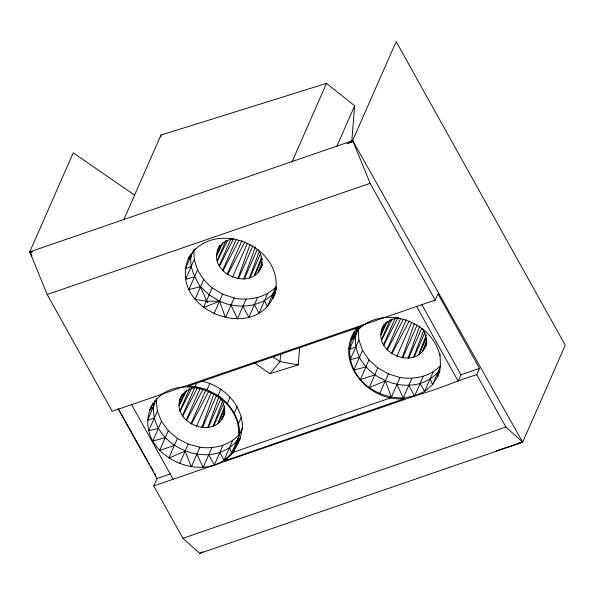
<?xml version="1.0" encoding="UTF-8"?>
<svg xmlns="http://www.w3.org/2000/svg" width="595" height="595" viewBox="0 0 595 595"><rect width="100%" height="100%" fill="white"/><g stroke="black" fill="none" stroke-linecap="round" stroke-linejoin="round"><path stroke-width="0.89" d="M160.933 136.924L160.94 135.087L326.499 83.367L354.657 105.769L351.816 140.926M351.846 142.324L396.188 41.613L565.25 345.212L522.685 442.174L199.734 553.387L182.933 538.289L153.77 485.914L414.589 396.069L424.577 391.54L432.55 384.705L437.965 376.018L438.099 372.054L439.906 369.16M280.728 353.318L280.052 361.641L269.855 373.742L254.229 362.653M269.855 373.742L298.236 364.876L299.627 347.614M438.701 374.337L437.965 376.018L440.456 366.081L440.003 353.72M224.732 412.967C216.476 442.65 166.719 421.766 181.892 395.162M223.988 414.656C225.386 408.661 223.832 402.056 219.756 397.423M151.182 406.735C129.026 459.281 222.56 495.152 238.134 438.76M237.226 440.382C209.574 473.94 144.466 443.699 154.574 400.822M154.276 418.077L147.664 420.182L156.641 398.829M262.209 264.805C253.068 294.101 204.152 272.681 219.458 246.114M261.093 267.341C263.087 261.25 261.77 254.266 257.672 249.342M237.792 441.587L236.676 444.123C252.339 395.504 170.527 362.422 149.702 410.111L153.213 407.53M404.682 398.576L224.672 460.842L232.452 453.554L237.554 444.465L239.636 434.194L242.41 427.864C242.775 404.764 223.192 385.322 201.303 381.09M237.554 444.465L240.328 438.136L242.41 427.864M426.154 344.75C416.24 373.013 368.632 351.221 383.782 325.205M425.418 346.439C427.411 340.347 426.094 333.364 421.989 328.433M189.448 256.341C163.818 311.297 264.567 348.41 276.392 286.567M403.44 398.784C367.204 401.685 332.129 359.707 357.238 327.332M353.958 334.978C343.925 353.318 352.82 376.196 369.168 387.598C379.216 394.448 391.086 398.174 403.269 397.973C428.705 393.964 452.133 382.042 476.721 374.709L479.496 368.379L437.95 293.774L435.176 300.096L112.224 411.309L47.191 294.518L29.75 251.893L73.237 152.826L134.411 195.019M353.378 335.037L354.018 332.501M438.099 372.054C409.739 403.737 346.647 373.682 356.412 331.519M207.841 302.305L206.331 301.234C202.092 285.117 186.659 271.446 191.724 253.582M236.676 444.123L238.431 438.879M276.236 289.036L272.867 293.982L273.09 298.154L276.385 288.82M237.881 278.601L250.012 244.59M402.205 357.699L414.336 323.68M437.965 376.018L440.129 369.941M201.928 427.433L214.036 393.563M243.801 278.943L255.426 246.836M408.118 358.041L419.743 325.934M207.804 427.411L219.138 396.315M249.417 277.917L259.39 251.157M413.733 357.015L423.714 330.255M213.278 426.027L222.775 400.799M254.34 275.589L261.696 256.683M418.664 354.687L426.347 334.925M217.963 423.372L224.702 406.266M258.252 272.116L262.105 262.692M422.569 351.214L426.779 340.928M221.556 419.639L224.739 411.956M224.04 414.194L224.754 412.491M261.19 266.887L262.269 264.344M425.507 345.985L426.228 344.282L425.187 346.84M260.87 267.743L261.964 265.199M194.104 249.878C192.646 264.782 200.835 278.787 212.207 287.868L203.572 307.548L219.518 301.189C236.758 309.021 259.041 307.987 272.867 293.982M223.794 415.072L224.538 413.384M123.775 219.756L160.94 135.087M193.397 250.569L185.447 268.68L191.196 266.515M194.275 259.487L185.64 279.159L194.461 276.95M197.54 269.922L188.905 289.594L200.575 286.634L209.12 294.897L219.518 301.189L225.505 317.715L234.14 298.043C248.851 300.996 265.147 297.887 275.946 286.954L267.311 306.626L264.589 300.534M203.661 279.605L195.019 299.278L206.331 301.234L219.518 301.189M216.587 255.374L221.407 244.389M217.123 260.64L226.018 240.365M219.168 265.787L231.031 238.759M156.299 400.502L157.363 411.048L148.728 430.721L158.374 428.37M222.589 270.465L236.312 239.205M157.363 411.048L161.453 421.342L152.818 441.014L165.217 437.719M227.156 274.347L241.987 240.551M213.962 313.833L222.604 294.161L212.207 287.868M232.548 277.173L247.386 243.377M179.854 399.81L182.085 394.745M179.05 405.359L185.357 390.997M161.453 421.342L168.303 430.691L159.668 450.363L174.35 445.484M179.995 410.632L189.634 388.669M238.409 278.75L252.875 245.802M291.937 162.115L326.499 83.367M351.243 338.823L356.769 329.965L360.585 326.692L187.708 386.222L195.108 386.497L196.848 382.54M182.42 415.689L195.026 386.966M244.337 278.966L257.315 249.394M153.77 485.914L157.013 478.529L170.49 473.888M168.303 430.691L177.429 438.455L168.794 458.128L185.142 451.129L191.307 466.934L199.942 447.254C213.984 449.069 229.499 445.625 239.041 434.543M186.168 420.182L200.262 388.081M249.915 277.813L260.298 254.162M254.779 275.366L262.202 258.475M190.988 423.811L205.825 390.015M246.033 299.248L237.398 318.92L231.053 305.064M258.594 271.796L261.934 264.195M195.108 386.497L207.067 389.71L209.842 383.388M179.586 463.78L188.221 444.108L199.942 447.254M196.543 426.318L211.381 392.529M257.471 297.701L248.836 317.38L242.946 306.276M202.464 427.545L216.55 395.437M239.636 434.194C239.941 418.464 230.682 404.258 218.075 395.474L220.849 389.152M208.332 427.396L220.946 398.672M267.676 293.514L259.041 313.186L254.385 304.729M213.761 425.886L223.408 403.923M336.815 146.415L354.657 105.769M273.09 298.154L275.314 293.097M218.38 423.127L224.687 408.765M227.387 403.395L230.168 397.073M221.868 419.296L224.464 413.384M211.79 447.693L203.155 467.373L196.856 454.282M234.371 412.93L237.152 406.608M222.961 445.395L214.319 465.067L208.704 454.721M238.55 423.439L241.325 417.11M232.69 440.501L224.047 460.173L219.875 452.416M226.234 460.054L227.275 457.689M238.253 438.039L231.678 453.026L229.603 447.529M232.452 453.554L234.534 448.809M356.769 329.965L358.153 326.804M348.7 348.96L349.391 347.383M355.773 347.004L349.615 349.131L358.25 329.459L358.859 339.976L350.217 359.648L359.432 357.379M358.859 339.976L362.511 350.358L353.876 370.031L365.895 366.914M362.511 350.358L368.974 359.886L360.339 379.558L374.724 374.947M380.912 334.464L386.103 322.639M381.44 339.738L390.342 319.463M383.485 344.884L395.355 317.849M368.974 359.886L377.803 367.918L369.168 387.598L385.307 380.941L391.391 397.125L400.026 377.453C414.41 379.848 430.326 376.605 440.516 365.598M386.906 349.562L400.628 318.303M391.473 353.445L406.311 319.649M379.759 393.585L388.394 373.913L400.026 377.453M396.872 356.264L411.703 322.475M402.733 357.84L417.192 324.892M408.653 358.064L421.632 328.492M414.239 356.911L424.994 332.412M419.103 354.464L426.146 338.414M422.911 350.894L426.994 341.597M411.904 378.301L403.269 397.973L396.939 384.482M423.224 376.397L414.589 396.069L408.825 385.322M433.212 371.868L424.577 391.54L420.137 383.418M440.501 366.594L432.55 384.705L430.126 378.896M479.496 368.379L460.924 374.776L458.15 381.097L416.604 306.492M217.829 249.937L219.711 245.72M382.154 329.028L384.028 324.818M217.517 250.792L219.808 245.75M381.834 329.883L384.132 324.84M179.66 400.227C181.802 393.094 188.608 388.267 195.844 387.471M179.608 400.688L182.71 393.979M384.772 324.654L385.553 322.988M216.639 255.843L223.043 242.448M380.956 334.94L387.36 321.538M179.14 405.835L186.339 390.945M149.702 410.111L152.952 403.477M217.301 261.108L227.625 240.395M381.626 340.199L391.941 319.485M180.211 411.086L191.888 387.858M219.473 266.21L233.433 239.034M383.797 345.308L398.181 317.306M355.17 336.487L352.106 339.195L354.218 335.097M182.762 416.091L197.265 388.022M222.999 270.814L238.93 240.387M387.323 349.912L403.254 319.485M186.607 420.509L203.304 388.714M227.64 274.6L244.813 242.031M191.493 424.034L208.733 391.332M391.964 353.698L409.129 321.129M191.002 256.029L188.34 258.87L190.958 253.991M217.606 250.339C220.209 243.831 226.65 239.569 233.523 238.885M238.208 441.929L240.328 438.136M381.93 329.429C384.63 322.579 391.547 318.451 398.687 317.804M352.106 339.195L358.562 329.013M188.34 258.87L195.182 248.918M350.79 142.674L352.701 140.68L522.685 442.174L496.223 450.869M357.521 330.508C382.511 303.733 432.409 320.943 439.854 355.565M194.119 250.398C222.5 221.63 280.007 247.87 275.983 288.344M348.856 143.276L352.701 140.68L370.142 183.305L435.176 300.096M347.019 143.804L352.701 140.68L29.75 251.893L32.033 255.939M199.734 553.387L202.977 551.751M232.519 452.52L391.302 397.616M47.191 294.518L370.142 183.305M182.933 538.289L505.884 427.076L522.685 442.174L518.163 443.111M31.476 252.563L29.75 251.893L32.517 251.997M298.236 364.876L280.052 361.641L273.336 356.874M29.75 251.893L31.528 252.392M222.604 294.161L234.14 298.043M207.067 389.71L218.075 395.474M177.429 438.455L188.221 444.108M377.803 367.918L388.394 373.913M206.331 301.234L207.863 302.26M147.805 461.281L118.197 408.772L157.013 478.529M148.72 462.903L149.628 464.516M150.542 466.13L153.272 470.98M154.641 473.404L155.548 475.018M476.721 374.709L505.884 427.076M421.639 304.224L460.924 374.776M131.599 404.637L173.145 479.243"/></g></svg>
